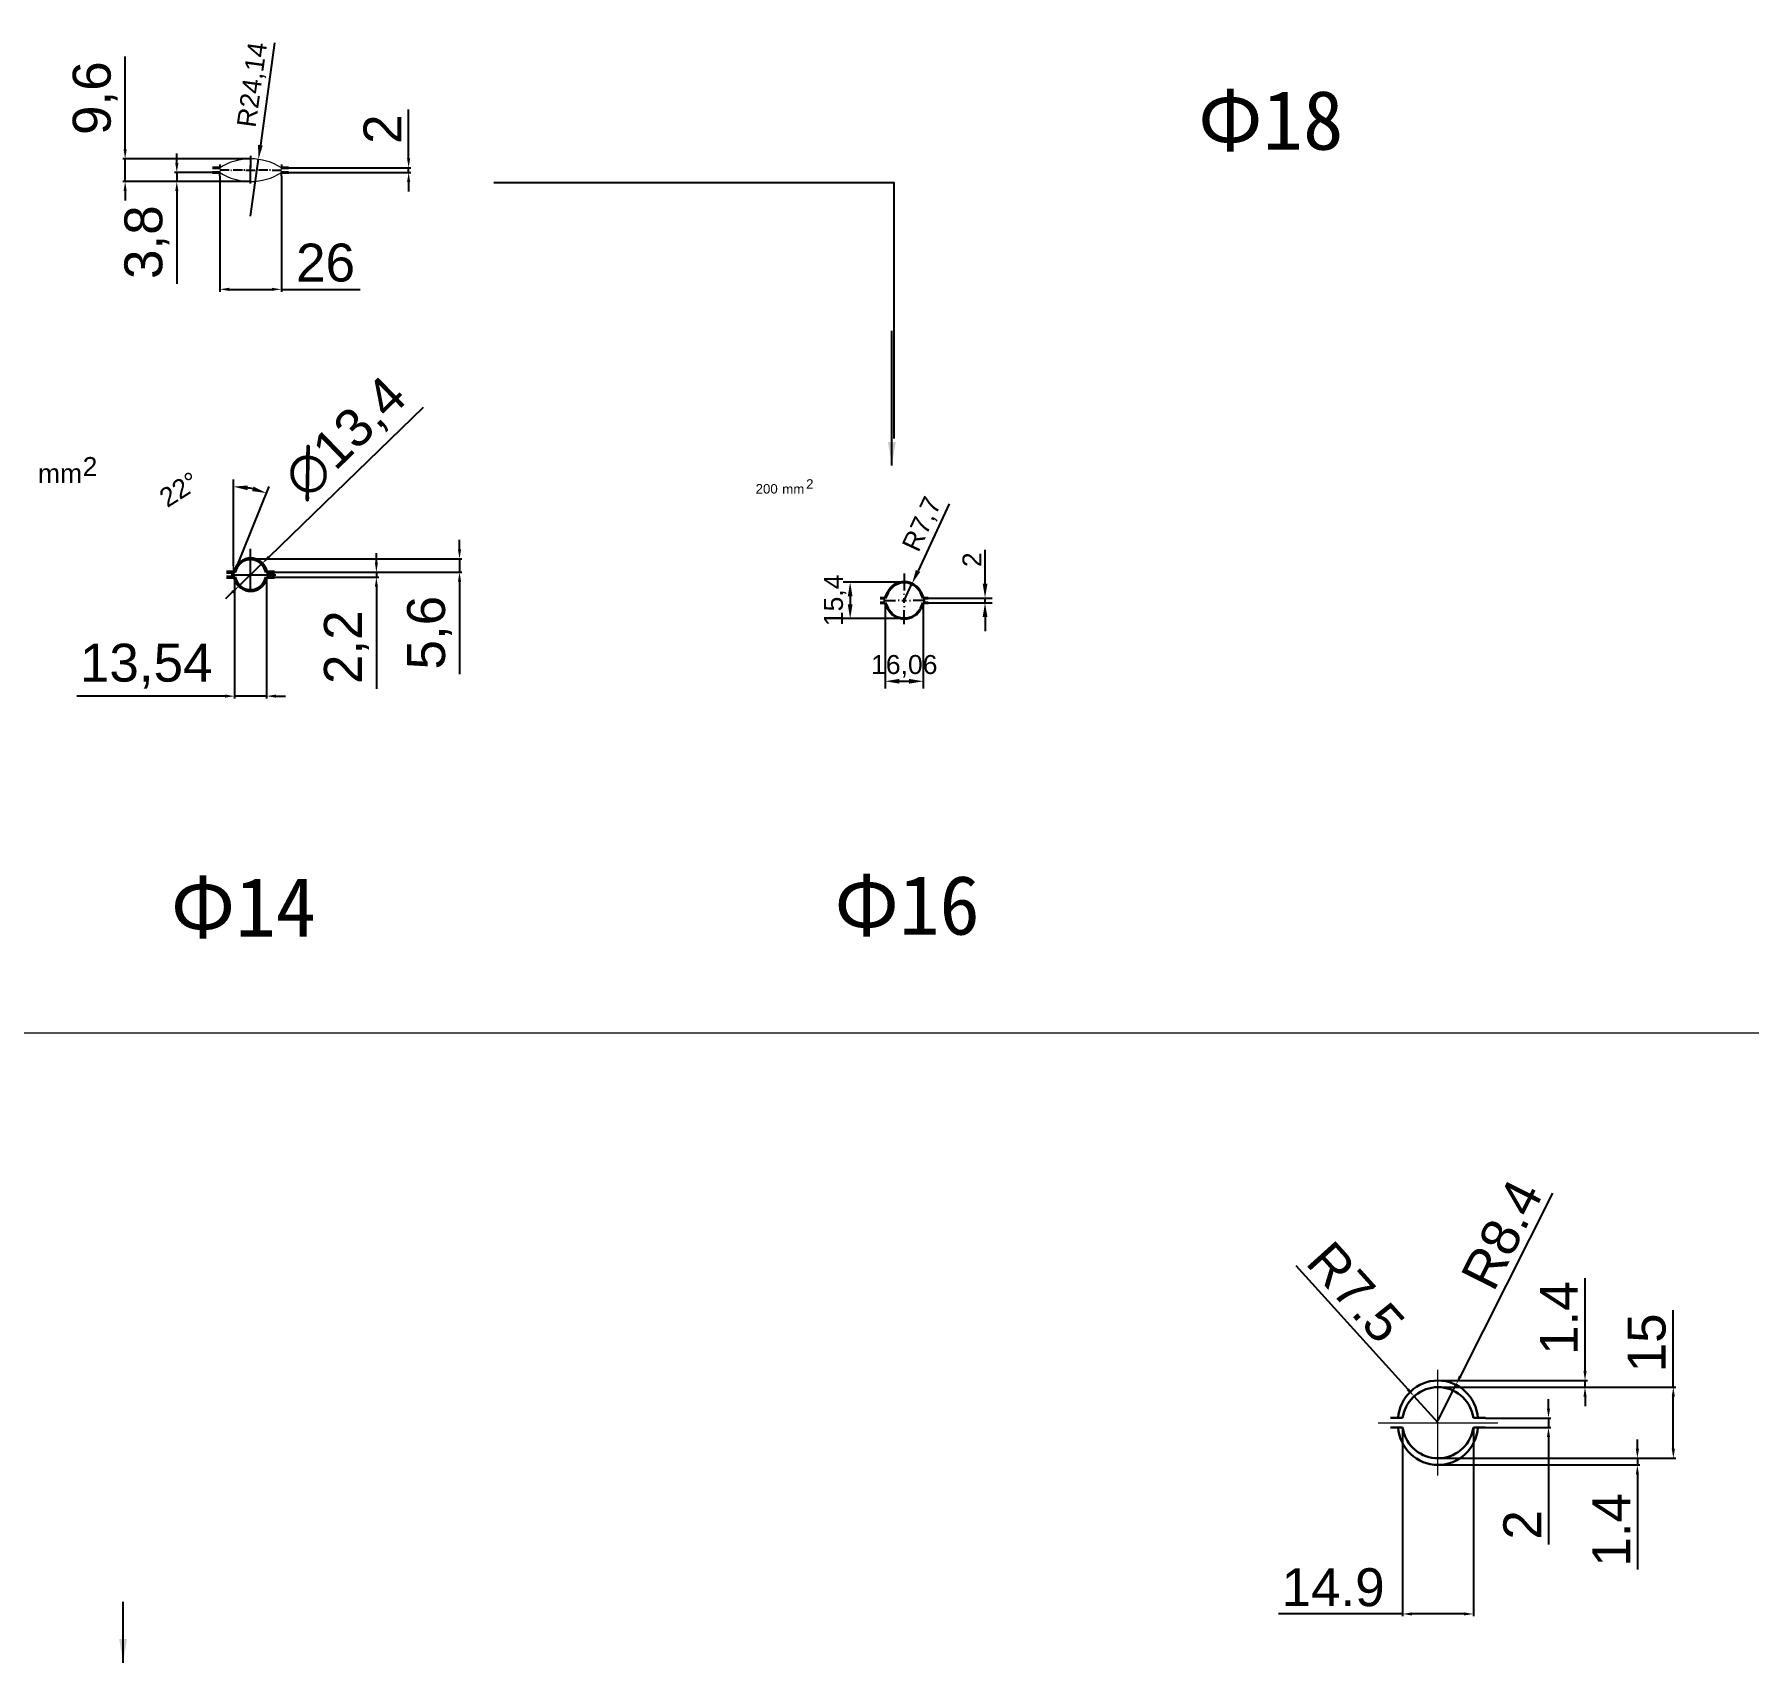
# Model space of a CAD drawing. Header units: millimetres. Extents: x -954 to 34898, y -2134 to 12006.
# Drawn here: x 23560 to 24283, y 498 to 1185 of the extents above; entities that cross this region are included whole.
import ezdxf

# ---------------------------------------------------------------- set-up
doc = ezdxf.new("R2010")
doc.units = ezdxf.units.MM
doc.header["$LTSCALE"] = 3
for name, color, linetype, lineweight in [('Main', 1, 'Continuous', 40), ('контурная', 7, 'Continuous', 50), ('размерные', 7, 'Continuous', 25), ('тонкая', 7, 'Continuous', 20), ('тонкий', 7, 'Continuous', 20), ('图层2', 1, 'Continuous', 13), ('图层4', 250, 'Continuous', 13)]:
    doc.layers.add(name, color=color, linetype=linetype, lineweight=lineweight)
doc.layers.add('осевая', color=4, linetype='Continuous')
doc.styles.add('s1v4', font='arial.ttf', dxfattribs={"height": 4})
doc.styles.get("Standard").update_dxf_attribs({"font": 'arial.ttf'})
doc.dimstyles.new('ISO-25', dxfattribs={"dimtxt": 2.5, "dimasz": 2.5, "dimexe": 1.25, "dimexo": 0.625, "dimtad": 1, "dimtxsty": 'Standard', "dimcen": 2.5, "dimadec": 0, "dimazin": 0, "dimtfac": 1, "dimtmove": 0, "dimatfit": 3, "dimfxl": 1, "dimarcsym": 0})
doc.dimstyles.new('ISO-25$0', dxfattribs={"dimscale": 2, "dimtxt": 4, "dimasz": 3, "dimexe": 0.5, "dimexo": 0, "dimgap": 1, "dimtad": 1, "dimtxsty": 'Standard', "dimcen": 3, "dimclrd": 150, "dimclre": 150, "dimadec": 0, "dimazin": 0, "dimtfac": 1, "dimtmove": 0, "dimatfit": 3, "dimfxl": 1, "dimlwd": -1, "dimarcsym": 0})
doc.dimstyles.new('ISO-25$4', dxfattribs={"dimscale": 3, "dimtxt": 4, "dimasz": 1, "dimexe": 0, "dimexo": 1, "dimtad": 1, "dimtih": 1, "dimtoh": 1, "dimtxsty": 'Standard', "dimcen": 2, "dimclrd": 5, "dimclre": 5, "dimclrt": 3, "dimadec": 0, "dimazin": 0, "dimtfac": 1, "dimtmove": 0, "dimatfit": 3, "dimfxl": 1, "dimarcsym": 0})
doc.dimstyles.new('s2v4', dxfattribs={"dimtxt": 8, "dimasz": 6, "dimexe": 3, "dimexo": 0, "dimgap": 1.5, "dimtad": 1, "dimtxsty": 'Standard', "dimcen": 2.5, "dimadec": 0, "dimazin": 0, "dimtfac": 1, "dimtmove": 0, "dimatfit": 3, "dimfxl": 1, "dimarcsym": 0})

# ---------------------------------------------------------------- blocks, each defined once
blk = doc.blocks.new('*D1637')
at = {"layer": 'Defpoints', "color": 0, "transparency": 16777216}
for p in [(24141.9, 610.74), (24151.96, 599.61)]:
    blk.add_point(p, dxfattribs=at)
at = {"layer": '图层4', "color": 0, "lineweight": -2, "transparency": 16777216}
for p, q in [((24092.09, 665.9), (24139.22, 613.71)), ((24151.96, 599.61), (24141.9, 610.74))]:
    blk.add_line(p, q, dxfattribs=at)
at = {"layer": '图层4', "color": 0, "transparency": 16777216}
blk.add_solid([(24139.72, 614.16), (24138.73, 613.26), (24141.9, 610.74)], dxfattribs=at)
at = {"layer": '图层4', "color": 0, "lineweight": 13, "transparency": 16777216, "insert": (24117.3, 654.6), "char_height": 16, "attachment_point": 5, "rotation": 312.09093}
blk.add_mtext('R7.5', dxfattribs=at)
blk = doc.blocks.new('*D1638')
at = {"layer": 'Defpoints', "color": 0, "transparency": 16777216}
for p in [(24159.53, 615.61), (24151.96, 600.61)]:
    blk.add_point(p, dxfattribs=at)
at = {"layer": '图层4', "color": 0, "lineweight": -2, "transparency": 16777216}
for p, q in [((24200.28, 696.39), (24161.33, 619.18)), ((24151.96, 600.61), (24159.53, 615.61))]:
    blk.add_line(p, q, dxfattribs=at)
at = {"layer": '图层4', "color": 0, "transparency": 16777216}
blk.add_solid([(24160.73, 619.48), (24161.92, 618.88), (24159.53, 615.61)], dxfattribs=at)
at = {"layer": '图层4', "color": 0, "lineweight": 13, "transparency": 16777216, "insert": (24178.96, 678.93), "char_height": 16, "attachment_point": 5, "rotation": 63.22901}
blk.add_mtext('R8.4', dxfattribs=at)
blk = doc.blocks.new('*D1639')
at = {"layer": 'Defpoints', "color": 0, "transparency": 16777216}
for p in [(24151.96, 584.61), (24151.96, 581.81), (24236.02, 581.81)]:
    blk.add_point(p, dxfattribs=at)
at = {"layer": '图层4', "color": 0, "lineweight": -2, "transparency": 16777216}
for p, q in [((24236.02, 588.61), (24236.02, 592.61)), ((24151.96, 584.61), (24237.02, 584.61)), ((24151.96, 581.81), (24237.02, 581.81)), ((24236.02, 584.61), (24236.02, 581.81)), ((24236.02, 577.81), (24236.02, 537.67))]:
    blk.add_line(p, q, dxfattribs=at)
at = {"layer": '图层4', "color": 0, "transparency": 16777216}
for points in [[(24235.36, 588.61), (24236.69, 588.61), (24236.02, 584.61)], [(24235.36, 577.81), (24236.69, 577.81), (24236.02, 581.81)]]:
    blk.add_solid(points, dxfattribs=at)
at = {"layer": '图层4', "color": 0, "lineweight": 13, "transparency": 16777216, "insert": (24224.99, 554.45), "char_height": 16, "attachment_point": 5, "rotation": 90}
blk.add_mtext('1.4', dxfattribs=at)
blk = doc.blocks.new('*D1640')
at = {"layer": 'Defpoints', "color": 0, "transparency": 16777216}
for p in [(24151.96, 617.41), (24151.96, 614.61), (24213.94, 617.41)]:
    blk.add_point(p, dxfattribs=at)
at = {"layer": '图层4', "color": 0, "lineweight": -2, "transparency": 16777216}
for p, q in [((24213.94, 621.41), (24213.94, 660.52)), ((24151.96, 617.41), (24214.94, 617.41)), ((24151.96, 614.61), (24214.94, 614.61)), ((24213.94, 614.61), (24213.94, 617.41)), ((24213.94, 610.61), (24213.94, 606.61))]:
    blk.add_line(p, q, dxfattribs=at)
at = {"layer": '图层4', "color": 0, "transparency": 16777216}
for points in [[(24213.28, 621.41), (24214.61, 621.41), (24213.94, 617.41)], [(24213.28, 610.61), (24214.61, 610.61), (24213.94, 614.61)]]:
    blk.add_solid(points, dxfattribs=at)
at = {"layer": '图层4', "color": 0, "lineweight": 13, "transparency": 16777216, "insert": (24202.91, 643.75), "char_height": 16, "attachment_point": 5, "rotation": 90}
blk.add_mtext('1.4', dxfattribs=at)
blk = doc.blocks.new('*D1641')
at = {"layer": 'Defpoints', "color": 0, "transparency": 16777216}
for p in [(24172.03, 601.61), (24198.54, 601.61), (24172.03, 597.61)]:
    blk.add_point(p, dxfattribs=at)
at = {"layer": '图层4', "color": 0, "lineweight": -2, "transparency": 16777216}
for p, q in [((24198.54, 605.61), (24198.54, 609.61)), ((24172.03, 601.61), (24199.54, 601.61)), ((24198.54, 601.61), (24198.54, 597.61)), ((24172.03, 597.61), (24199.54, 597.61)), ((24198.54, 593.61), (24198.54, 548.23))]:
    blk.add_line(p, q, dxfattribs=at)
at = {"layer": '图层4', "color": 0, "transparency": 16777216}
for points in [[(24197.87, 605.61), (24199.2, 605.61), (24198.54, 601.61)], [(24197.87, 593.61), (24199.2, 593.61), (24198.54, 597.61)]]:
    blk.add_solid(points, dxfattribs=at)
at = {"layer": '图层4', "color": 0, "lineweight": 13, "transparency": 16777216, "insert": (24187.5, 556.53), "char_height": 16, "attachment_point": 5, "rotation": 90}
blk.add_mtext('2', dxfattribs=at)
blk = doc.blocks.new('*D1642')
at = {"layer": 'Defpoints', "color": 0, "transparency": 16777216}
for p in [(24151.96, 614.61), (24251.17, 614.61), (24151.96, 584.61)]:
    blk.add_point(p, dxfattribs=at)
at = {"layer": '图层4', "color": 0, "lineweight": -2, "transparency": 16777216}
for p, q in [((24251.17, 614.61), (24251.17, 647.05)), ((24151.96, 614.61), (24252.17, 614.61)), ((24251.17, 588.61), (24251.17, 610.61)), ((24151.96, 584.61), (24252.17, 584.61))]:
    blk.add_line(p, q, dxfattribs=at)
at = {"layer": '图层4', "color": 0, "transparency": 16777216}
for points in [[(24250.51, 610.61), (24251.84, 610.61), (24251.17, 614.61)], [(24250.51, 588.61), (24251.84, 588.61), (24251.17, 584.61)]]:
    blk.add_solid(points, dxfattribs=at)
at = {"layer": '图层4', "color": 0, "lineweight": 13, "transparency": 16777216, "insert": (24240, 633.28), "char_height": 16, "attachment_point": 5, "rotation": 90}
blk.add_mtext('15', dxfattribs=at)
blk = doc.blocks.new('*D1643')
at = {"layer": 'Defpoints', "color": 0, "transparency": 16777216}
for p in [(24137.06, 597.61), (24166.86, 597.61), (24166.86, 518.98)]:
    blk.add_point(p, dxfattribs=at)
at = {"layer": '图层4', "color": 0, "lineweight": -2, "transparency": 16777216}
for p, q in [((24137.06, 597.61), (24137.06, 517.98)), ((24166.86, 597.61), (24166.86, 517.98)), ((24137.06, 518.98), (24084.68, 518.98)), ((24162.86, 518.98), (24141.06, 518.98))]:
    blk.add_line(p, q, dxfattribs=at)
at = {"layer": '图层4', "color": 0, "transparency": 16777216}
for points in [[(24141.06, 519.64), (24141.06, 518.31), (24137.06, 518.98)], [(24162.86, 519.64), (24162.86, 518.31), (24166.86, 518.98)]]:
    blk.add_solid(points, dxfattribs=at)
at = {"layer": '图层4', "color": 0, "lineweight": 13, "transparency": 16777216, "insert": (24107.73, 530.14), "char_height": 16, "attachment_point": 5}
blk.add_mtext('14.9', dxfattribs=at)
blk = doc.blocks.new('*D2507')
at = {"layer": 'Defpoints', "color": 0, "transparency": 16777216}
for p in [(23638.34, 1125.28), (23664.34, 1125.28), (23664.34, 1077.62)]:
    blk.add_point(p, dxfattribs=at)
at = {"layer": '图层4', "color": 0, "lineweight": -2, "transparency": 16777216}
for p, q in [((23638.34, 1125.28), (23638.34, 1076.62)), ((23664.34, 1125.28), (23664.34, 1076.62)), ((23642.34, 1077.62), (23660.34, 1077.62)), ((23664.34, 1077.62), (23697.53, 1077.62))]:
    blk.add_line(p, q, dxfattribs=at)
at = {"layer": '图层4', "color": 0, "transparency": 16777216}
for points in [[(23642.34, 1078.29), (23642.34, 1076.96), (23638.34, 1077.62)], [(23660.34, 1078.29), (23660.34, 1076.96), (23664.34, 1077.62)]]:
    blk.add_solid(points, dxfattribs=at)
at = {"layer": '图层4', "color": 0, "lineweight": 13, "transparency": 16777216, "insert": (23682.94, 1088.79), "char_height": 16, "attachment_point": 5}
blk.add_mtext('26', dxfattribs=at)
blk = doc.blocks.new('*D2527')
at = {"layer": 'Defpoints', "color": 0, "transparency": 16777216}
for p in [(23620.24, 1123.08), (23635.35, 1126.88), (23651.34, 1123.08)]:
    blk.add_point(p, dxfattribs=at)
at = {"layer": '图层4', "color": 0, "lineweight": -2, "transparency": 16777216}
for p, q in [((23620.24, 1130.88), (23620.24, 1134.88)), ((23635.35, 1126.88), (23619.24, 1126.88)), ((23651.34, 1123.08), (23619.24, 1123.08)), ((23620.24, 1126.88), (23620.24, 1123.08)), ((23620.24, 1119.08), (23620.24, 1079.93))]:
    blk.add_line(p, q, dxfattribs=at)
at = {"layer": '图层4', "color": 0, "transparency": 16777216}
for points in [[(23619.57, 1130.88), (23620.91, 1130.88), (23620.24, 1126.88)], [(23619.57, 1119.08), (23620.91, 1119.08), (23620.24, 1123.08)]]:
    blk.add_solid(points, dxfattribs=at)
at = {"layer": '图层4', "color": 0, "lineweight": 13, "transparency": 16777216, "insert": (23607.62, 1097.51), "char_height": 16, "attachment_point": 5, "rotation": 90}
blk.add_mtext('3,8', dxfattribs=at)
blk = doc.blocks.new('*D2528')
at = {"layer": 'Defpoints', "color": 0, "transparency": 16777216}
for p in [(23654.65, 1132.45), (23651.34, 1108.54)]:
    blk.add_point(p, dxfattribs=at)
at = {"layer": 'размерные', "color": 0, "lineweight": -2, "transparency": 16777216}
for p, q in [((23661.46, 1181.6), (23655.47, 1138.4)), ((23651.34, 1108.54), (23654.65, 1132.45))]:
    blk.add_line(p, q, dxfattribs=at)
at = {"layer": 'размерные', "color": 0, "transparency": 16777216}
blk.add_solid([(23654.48, 1138.53), (23656.47, 1138.26), (23654.65, 1132.45)], dxfattribs=at)
at = {"layer": 'размерные', "color": 0, "transparency": 16777216, "insert": (23652.63, 1163.84), "char_height": 8, "attachment_point": 5, "rotation": 82.119}
blk.add_mtext('R24,14', dxfattribs=at)
blk = doc.blocks.new('*D2529')
at = {"layer": 'Defpoints', "color": 0, "transparency": 16777216}
for p in [(23667.34, 1128.88), (23717.97, 1128.88), (23667.34, 1126.88)]:
    blk.add_point(p, dxfattribs=at)
at = {"layer": '图层4', "color": 0, "lineweight": -2, "transparency": 16777216}
for p, q in [((23717.97, 1132.88), (23717.97, 1153.48)), ((23667.34, 1128.88), (23718.97, 1128.88)), ((23717.97, 1126.88), (23717.97, 1128.88)), ((23667.34, 1126.88), (23718.97, 1126.88)), ((23717.97, 1122.88), (23717.97, 1118.88))]:
    blk.add_line(p, q, dxfattribs=at)
at = {"layer": '图层4', "color": 0, "transparency": 16777216}
for points in [[(23717.3, 1132.88), (23718.64, 1132.88), (23717.97, 1128.88)], [(23717.3, 1122.88), (23718.64, 1122.88), (23717.97, 1126.88)]]:
    blk.add_solid(points, dxfattribs=at)
at = {"layer": '图层4', "color": 0, "lineweight": 13, "transparency": 16777216, "insert": (23706.94, 1145.18), "char_height": 16, "attachment_point": 5, "rotation": 90}
blk.add_mtext('2', dxfattribs=at)
blk = doc.blocks.new('*D2530')
at = {"layer": 'Defpoints', "color": 0, "transparency": 16777216}
for p in [(23598.45, 1132.68), (23651.34, 1132.68), (23651.34, 1123.08)]:
    blk.add_point(p, dxfattribs=at)
at = {"layer": '图层4', "color": 0, "lineweight": -2, "transparency": 16777216}
for p, q in [((23598.45, 1136.68), (23598.45, 1175.8)), ((23651.34, 1132.68), (23597.45, 1132.68)), ((23598.45, 1123.08), (23598.45, 1132.68)), ((23651.34, 1123.08), (23597.45, 1123.08)), ((23598.45, 1119.08), (23598.45, 1115.08))]:
    blk.add_line(p, q, dxfattribs=at)
at = {"layer": '图层4', "color": 0, "transparency": 16777216}
for points in [[(23597.78, 1136.68), (23599.12, 1136.68), (23598.45, 1132.68)], [(23597.78, 1119.08), (23599.12, 1119.08), (23598.45, 1123.08)]]:
    blk.add_solid(points, dxfattribs=at)
at = {"layer": '图层4', "color": 0, "lineweight": 13, "transparency": 16777216, "insert": (23585.84, 1158.24), "char_height": 16, "attachment_point": 5, "rotation": 90}
blk.add_mtext('9,6', dxfattribs=at)
blk = doc.blocks.new('*D2508')
at = {"layer": 'Defpoints', "color": 0, "transparency": 16777216}
for p in [(23651.33, 963.98), (23661.47, 958.38), (23739.43, 958.38)]:
    blk.add_point(p, dxfattribs=at)
at = {"layer": '图层4', "color": 0, "lineweight": -2, "transparency": 16777216}
for p, q in [((23739.43, 967.98), (23739.43, 971.98)), ((23651.33, 963.98), (23740.43, 963.98)), ((23739.43, 963.98), (23739.43, 958.38)), ((23661.47, 958.38), (23740.43, 958.38)), ((23739.43, 954.38), (23739.43, 915.26))]:
    blk.add_line(p, q, dxfattribs=at)
at = {"layer": '图层4', "color": 0, "transparency": 16777216}
for points in [[(23738.77, 967.98), (23740.1, 967.98), (23739.43, 963.98)], [(23738.77, 954.38), (23740.1, 954.38), (23739.43, 958.38)]]:
    blk.add_solid(points, dxfattribs=at)
at = {"layer": '图层4', "color": 0, "lineweight": 13, "transparency": 16777216, "insert": (23726.82, 932.82), "char_height": 16, "attachment_point": 5, "rotation": 90}
blk.add_mtext('5,6', dxfattribs=at)
blk = doc.blocks.new('*D2531')
at = {"layer": 'Defpoints', "color": 0, "transparency": 16777216}
for p in [(23661.47, 958.38), (23661.47, 956.18), (23704.37, 956.18)]:
    blk.add_point(p, dxfattribs=at)
at = {"layer": '图层4', "color": 0, "lineweight": -2, "transparency": 16777216}
for p, q in [((23704.37, 962.38), (23704.37, 966.38)), ((23661.47, 958.38), (23705.37, 958.38)), ((23661.47, 956.18), (23705.37, 956.18)), ((23704.37, 958.38), (23704.37, 956.18)), ((23704.37, 952.18), (23704.37, 909.07))]:
    blk.add_line(p, q, dxfattribs=at)
at = {"layer": '图层4', "color": 0, "transparency": 16777216}
for points in [[(23703.71, 962.38), (23705.04, 962.38), (23704.37, 958.38)], [(23703.71, 952.18), (23705.04, 952.18), (23704.37, 956.18)]]:
    blk.add_solid(points, dxfattribs=at)
at = {"layer": '图层4', "color": 0, "lineweight": 13, "transparency": 16777216, "insert": (23691.76, 926.69), "char_height": 16, "attachment_point": 5, "rotation": 90}
blk.add_mtext('2,2', dxfattribs=at)
blk = doc.blocks.new('*D2509')
at = {"layer": 'Defpoints', "color": 0, "transparency": 16777216}
for p in [(23644.56, 956.18), (23658.1, 956.18), (23644.56, 906.06)]:
    blk.add_point(p, dxfattribs=at)
at = {"layer": '图层4', "color": 0, "lineweight": -2, "transparency": 16777216}
for p, q in [((23644.56, 956.18), (23644.56, 905.06)), ((23658.1, 956.18), (23658.1, 905.06)), ((23640.56, 906.06), (23578.14, 906.06)), ((23658.1, 906.06), (23644.56, 906.06)), ((23662.1, 906.06), (23666.1, 906.06))]:
    blk.add_line(p, q, dxfattribs=at)
at = {"layer": '图层4', "color": 0, "transparency": 16777216}
for points in [[(23640.56, 906.73), (23640.56, 905.4), (23644.56, 906.06)], [(23662.1, 906.73), (23662.1, 905.4), (23658.1, 906.06)]]:
    blk.add_solid(points, dxfattribs=at)
at = {"layer": '图层4', "color": 0, "lineweight": 13, "transparency": 16777216, "insert": (23607.35, 918.68), "char_height": 16, "attachment_point": 5}
blk.add_mtext('13,54', dxfattribs=at)
blk = doc.blocks.new('*D2510')
at = {"layer": 'Defpoints', "color": 0, "transparency": 16777216}
for p in [(23656.15, 961.94), (23646.52, 952.62)]:
    blk.add_point(p, dxfattribs=at)
at = {"layer": '图层4', "color": 0, "lineweight": -2, "transparency": 16777216}
for p, q in [((23724.17, 1027.73), (23659.02, 964.72)), ((23646.52, 952.62), (23656.15, 961.94)), ((23643.64, 949.84), (23640.77, 947.06))]:
    blk.add_line(p, q, dxfattribs=at)
at = {"layer": '图层4', "color": 0, "transparency": 16777216}
for points in [[(23658.56, 965.2), (23659.49, 964.24), (23656.15, 961.94)], [(23643.18, 950.32), (23644.1, 949.36), (23646.52, 952.62)]]:
    blk.add_solid(points, dxfattribs=at)
at = {"layer": '图层4', "color": 0, "lineweight": 13, "transparency": 16777216, "insert": (23691.89, 1014.43), "char_height": 16, "attachment_point": 5, "rotation": 44.04564}
blk.add_mtext('∅13,4', dxfattribs=at)
blk = doc.blocks.new('*D2511')
at = {"layer": 'Defpoints', "color": 0, "transparency": 16777216}
for p in [(23653.51, 993.19), (23644.12, 961.06), (23644.12, 957.28), (23644.12, 957.28), (23644.49, 958.21)]:
    blk.add_point(p, dxfattribs=at)
at = {"layer": 'тонкий', "color": 0, "lineweight": -2, "transparency": 16777216}
for p, q in [((23644.12, 961.06), (23644.12, 997.4)), ((23644.49, 958.21), (23659.14, 994.48))]:
    blk.add_line(p, q, dxfattribs=at)
blk.add_arc((23644.12, 957.28), 37.12, 77.27175, 80.72825, dxfattribs=at)
at = {"layer": 'тонкий', "color": 0, "transparency": 16777216}
for points in [[(23650.02, 992.92), (23650.18, 994.91), (23644.12, 994.4)], [(23652.59, 994.44), (23652, 992.53), (23658.02, 991.7)]]:
    blk.add_solid(points, dxfattribs=at)
at = {"layer": 'тонкий', "color": 0, "transparency": 16777216, "insert": (23621.2, 993.24), "char_height": 8, "attachment_point": 5, "rotation": 32.5101}
blk.add_mtext('22°', dxfattribs=at)
blk = doc.blocks.new('*D2541')
at = {"layer": 'Defpoints', "color": 0, "transparency": 16777216}
for p in [(23937.08, 947.44), (23960.99, 947.44), (23937.08, 945.44)]:
    blk.add_point(p, dxfattribs=at)
at = {"layer": 'тонкий', "color": 0, "lineweight": -2, "transparency": 16777216}
for p, q in [((23960.99, 953.44), (23960.99, 967.74)), ((23937.08, 947.44), (23963.99, 947.44)), ((23960.99, 945.44), (23960.99, 947.44)), ((23937.08, 945.44), (23963.99, 945.44)), ((23960.99, 939.44), (23960.99, 933.44))]:
    blk.add_line(p, q, dxfattribs=at)
at = {"layer": 'тонкий', "color": 0, "transparency": 16777216}
for points in [[(23959.99, 953.44), (23961.99, 953.44), (23960.99, 947.44)], [(23959.99, 939.44), (23961.99, 939.44), (23960.99, 945.44)]]:
    blk.add_solid(points, dxfattribs=at)
at = {"layer": 'тонкий', "color": 0, "transparency": 16777216, "insert": (23955.47, 963.59), "char_height": 8, "attachment_point": 5, "rotation": 90}
blk.add_mtext('2', dxfattribs=at)
blk = doc.blocks.new('*D2542')
at = {"layer": 'Defpoints', "color": 0, "transparency": 16777216}
for p in [(23918.91, 945.44), (23934.97, 945.42), (23934.97, 912.33)]:
    blk.add_point(p, dxfattribs=at)
at = {"layer": 'тонкий', "color": 0, "lineweight": -2, "transparency": 16777216}
for p, q in [((23918.91, 945.44), (23918.91, 909.33)), ((23934.97, 945.42), (23934.97, 909.33)), ((23924.91, 912.33), (23928.97, 912.33))]:
    blk.add_line(p, q, dxfattribs=at)
at = {"layer": 'тонкий', "color": 0, "transparency": 16777216}
for points in [[(23924.91, 913.33), (23924.91, 911.33), (23918.91, 912.33)], [(23928.97, 913.33), (23928.97, 911.33), (23934.97, 912.33)]]:
    blk.add_solid(points, dxfattribs=at)
at = {"layer": 'тонкий', "color": 0, "transparency": 16777216, "insert": (23926.94, 918.64), "char_height": 8, "attachment_point": 5}
blk.add_mtext('16,06', dxfattribs=at)
blk = doc.blocks.new('*D2543')
at = {"layer": 'Defpoints', "color": 0, "transparency": 16777216}
for p in [(23926.94, 954.14), (23904.12, 938.74), (23926.94, 938.74)]:
    blk.add_point(p, dxfattribs=at)
at = {"layer": 'тонкий', "color": 0, "lineweight": -2, "transparency": 16777216}
for p, q in [((23926.94, 954.14), (23901.12, 954.14)), ((23904.12, 948.14), (23904.12, 944.74)), ((23926.94, 938.74), (23901.12, 938.74))]:
    blk.add_line(p, q, dxfattribs=at)
at = {"layer": 'тонкий', "color": 0, "transparency": 16777216}
for points in [[(23903.12, 948.14), (23905.12, 948.14), (23904.12, 954.14)], [(23903.12, 944.74), (23905.12, 944.74), (23904.12, 938.74)]]:
    blk.add_solid(points, dxfattribs=at)
at = {"layer": 'тонкий', "color": 0, "transparency": 16777216, "insert": (23897.82, 946.44), "char_height": 8, "attachment_point": 5, "rotation": 90}
blk.add_mtext('15,4', dxfattribs=at)
blk = doc.blocks.new('*D2544')
at = {"layer": 'Defpoints', "color": 0, "transparency": 16777216}
for p in [(23930.19, 953.42), (23926.94, 946.44)]:
    blk.add_point(p, dxfattribs=at)
at = {"layer": 'тонкий', "color": 0, "lineweight": -2, "transparency": 16777216}
for p, q in [((23945.92, 987.15), (23932.73, 958.86)), ((23926.94, 946.44), (23930.19, 953.42))]:
    blk.add_line(p, q, dxfattribs=at)
at = {"layer": 'тонкий', "color": 0, "transparency": 16777216}
blk.add_solid([(23931.82, 959.28), (23933.63, 958.44), (23930.19, 953.42)], dxfattribs=at)
at = {"layer": 'тонкий', "color": 0, "transparency": 16777216, "insert": (23934.89, 978.38), "char_height": 8, "attachment_point": 5, "rotation": 65.00059}
blk.add_mtext('R7,7', dxfattribs=at)

msp = doc.modelspace()

# ---------------------------------------------------------------- linework, layer by layer
at = {"color": 3, "linetype": 'ByBlock'}
for p, q in [((23642.261, 1127.882), (23638.308, 1127.882)), ((23642.946, 1127.882), (23643.318, 1127.882)), ((23647.971, 1127.882), (23644.018, 1127.882)), ((23648.85, 1127.882), (23648.477, 1127.882)), ((23649.356, 1127.882), (23653.309, 1127.882)), ((23651.332, 1133.92), (23651.332, 1129.967)), ((23651.332, 1133.72), (23651.332, 1129.767)), ((23651.332, 1125.905), (23651.332, 1129.858)), ((23651.332, 1129.624), (23651.332, 1129.251)), ((23651.332, 1129.424), (23651.332, 1129.051)), ((23651.345, 1133.47), (23651.345, 1129.516)), ((23653.814, 1127.882), (23654.187, 1127.882)), ((23658.646, 1127.882), (23654.693, 1127.882)), ((23659.719, 1127.882), (23659.346, 1127.882)), ((23660.403, 1127.882), (23664.356, 1127.882)), ((23651.345, 1122.294), (23651.345, 1126.247)), ((23926.936, 957.808), (23926.936, 950.541)), ((23926.936, 948.852), (23926.936, 949.255)), ((23926.936, 945.443), (23926.936, 947.439)), ((23918.178, 946.441), (23923.198, 946.441)), ((23924.787, 946.441), (23924.384, 946.441)), ((23925.938, 946.441), (23927.934, 946.441)), ((23926.936, 944.03), (23926.936, 943.628)), ((23926.936, 936.456), (23926.936, 942.341)), ((23929.189, 946.441), (23929.591, 946.441)), ((23935.695, 946.441), (23930.674, 946.441))]:
    msp.add_line(p, q, dxfattribs=at)
at = {"lineweight": 13}
msp.add_lwpolyline([(22300.156, 2864.989), (25552.141, 2864.989), (25552.141, 763.885), (22300.156, 763.885)], close=True, dxfattribs=at)
at = {"layer": 'Main'}
for p, q in [((23638.651, 1128.881), (23635.352, 1128.881)), ((23664.038, 1128.881), (23667.337, 1128.881)), ((23638.651, 1126.882), (23635.352, 1126.882)), ((23664.038, 1126.882), (23667.337, 1126.882)), ((23918.907, 947.441), (23916.792, 947.441)), ((23918.907, 947.441), (23920.009, 949.803)), ((23934.965, 947.441), (23933.864, 949.803)), ((23934.965, 947.441), (23937.081, 947.441)), ((23918.907, 945.441), (23916.792, 945.441)), ((23918.907, 945.441), (23920.009, 943.08)), ((23934.965, 945.441), (23933.864, 943.08)), ((23934.965, 945.441), (23937.081, 945.441))]:
    msp.add_line(p, q, dxfattribs=at)
for start, end in [(25.883466, 154.116534), (205.883466, 334.116534)]:
    msp.add_arc((23926.936, 946.441), 7.7, start, end, dxfattribs=at)
at = {"layer": 'контурная'}
for p, q in [((23644.454, 958.382), (23641.191, 958.382)), ((23644.561, 958.382), (23641.191, 958.382)), ((23644.454, 956.182), (23641.191, 956.182)), ((23644.561, 956.182), (23641.191, 956.182)), ((23644.561, 958.382), (23644.994, 959.454)), ((23644.561, 956.182), (23644.994, 955.109)), ((23658.104, 958.382), (23657.67, 959.454)), ((23658.104, 956.182), (23657.67, 955.109)), ((23658.104, 958.382), (23661.474, 958.382)), ((23658.104, 956.182), (23661.474, 956.182)), ((23658.21, 958.382), (23661.474, 958.382)), ((23658.21, 958.382), (23661.474, 958.382)), ((23658.21, 956.182), (23661.474, 956.182)), ((23658.21, 956.182), (23661.474, 956.182))]:
    msp.add_line(p, q, dxfattribs=at)
for start, end in [(90, 161.080564), (18.919436, 90), (198.919436, 270), (270, 341.080564)]:
    msp.add_arc((23651.332, 957.282), 6.7, start, end, dxfattribs=at)
at = {"layer": 'осевая'}
for p, q in [((23651.332, 950.582), (23651.332, 968.228)), ((23643.209, 957.282), (23661.953, 957.282))]:
    msp.add_line(p, q, dxfattribs=at)
at = {"layer": 'размерные'}
for p, q in [((23638.34, 1130.232), (23638.34, 1128.881)), ((23664.345, 1130.232), (23664.345, 1128.881)), ((23638.34, 1125.532), (23638.34, 1126.882)), ((23664.345, 1125.532), (23664.345, 1126.882))]:
    msp.add_line(p, q, dxfattribs=at)
msp.add_lwpolyline([(23753.839, 1122.647), (23922.534, 1122.647), (23922.534, 1014.746)], dxfattribs=at)
at = {"layer": 'тонкая'}
for p, q in [((23644.116, 957.282), (23644.116, 961.063)), ((23644.116, 957.282), (23644.493, 958.213)), ((23644.116, 957.282), (23644.493, 956.351)), ((23658.548, 957.282), (23658.172, 958.213)), ((23658.548, 957.282), (23658.172, 956.351))]:
    msp.add_line(p, q, dxfattribs=at)
for centre, start, end in [((23651.342, 1108.543), 57.409259, 122.590741), ((23651.342, 1147.221), 237.409259, 302.590741)]:
    msp.add_arc(centre, 24.139, start, end, dxfattribs=at)
at = {"layer": '图层2', "lineweight": 13, "ltscale": 3}
for p, q in [((24151.959, 577.326), (24151.959, 621.899)), ((24126.712, 599.612), (24177.206, 599.612))]:
    msp.add_line(p, q, dxfattribs=at)
at = {"layer": '图层2', "color": 0, "lineweight": 30}
for p, q in [((24131.885, 601.612), (24137.059, 601.612)), ((24137.059, 601.612), (24137.259, 602.597)), ((24166.859, 601.612), (24166.659, 602.597)), ((24166.859, 601.612), (24172.033, 601.612)), ((24131.885, 597.612), (24137.059, 597.612)), ((24137.059, 597.612), (24137.259, 596.627)), ((24166.859, 597.612), (24166.659, 596.627)), ((24166.859, 597.612), (24172.033, 597.612))]:
    msp.add_line(p, q, dxfattribs=at)
for centre, radius, start, end in [((24151.959, 600.612), 16.8, 3.41248, 176.58752), ((24151.959, 599.612), 15, 11.478054, 168.521946), ((24151.959, 598.612), 16.8, 183.41248, 356.58752), ((24151.959, 599.612), 15, 191.478054, 348.521946)]:
    msp.add_arc(centre, radius, start, end, dxfattribs=at)

# ---------------------------------------------------------------- texts
at = {"lineweight": 13, "char_height": 25, "width": 145.88889, "attachment_point": 1}
for s, insert in [('{\\fSimSun|b0|i0|c134|p54;\\C1;Φ1\\fSimSun|b0|i0|c0|p54;8}', (24050.739, 1161.512)), ('{\\fSimSun|b0|i0|c134|p54;\\C1;Φ16}', (23897.438, 830.455)), ('{\\fSimSun|b0|i0|c134|p54;\\C1;Φ1\\fSimSun|b0|i0|c0|p54;4}', (23617.629, 829.629))]:
    msp.add_mtext(s, dxfattribs=dict(at, insert=insert))
at = {"layer": 'тонкая', "style": 's1v4'}
for s, height, p in [('2', 8, (23580.534, 998.881)), ('mm', 8, (23561.699, 995.97)), ('2', 4, (23885.56, 993.533)), ('200', 4, (23864.263, 991.489)), ('mm', 4, (23875.49, 991.388))]:
    msp.add_text(s, height=height, dxfattribs=at).set_placement(p)

# ---------------------------------------------------------------- dimensions: what is measured, and where the dimension line sits
at = {"layer": 'размерные'}
dim = msp.add_radius_dim(center=(23651.342, 1108.543), mpoint=(23654.652, 1132.454), dimstyle='s2v4', dxfattribs=at)
dim.commit()
dim.dimension.update_dxf_attribs({"geometry": '*D2528', "text_midpoint": (23652.629, 1163.838)})
at = {"layer": 'тонкий'}
dim = msp.add_angular_dim_2l(base=(23653.515, 993.19), line1=((23644.116, 957.282), (23644.116, 961.063)), line2=((23644.116, 957.282), (23644.493, 958.213)), dimstyle='s2v4', dxfattribs=at)
dim.commit()
dim.dimension.update_dxf_attribs({"geometry": '*D2511', "text_midpoint": (23624.167, 988.583), "dimtype": 162})
dim = msp.add_radius_dim(center=(23926.936, 946.441), mpoint=(23930.19, 953.42), dimstyle='s2v4', dxfattribs=at)
dim.commit()
dim.dimension.update_dxf_attribs({"geometry": '*D2544', "text_midpoint": (23934.889, 978.383)})
for base, p1, p2, picture, middle in [((23960.99, 947.441), (23937.081, 945.441), (23937.081, 947.441), '*D2541', (23960.99, 963.591)), ((23904.124, 938.741), (23926.936, 954.141), (23926.936, 938.741), '*D2543', (23904.124, 946.441))]:
    dim = msp.add_linear_dim(base=base, p1=p1, p2=p2, angle=90, dimstyle='s2v4', dxfattribs=at)
    dim.commit()
    dim.dimension.update_dxf_attribs({"geometry": picture, "text_midpoint": middle, "dimtype": 160})
dim = msp.add_linear_dim(base=(23934.97, 912.334), p1=(23918.907, 945.441), p2=(23934.97, 945.421), dimstyle='s2v4', dxfattribs=at)
dim.commit()
dim.dimension.update_dxf_attribs({"geometry": '*D2542', "text_midpoint": (23926.939, 912.334), "dimtype": 160})
at = {"layer": '图层4', "color": 0, "lineweight": 13}
dim = msp.add_linear_dim(base=(23598.451, 1132.682), p1=(23651.342, 1123.081), p2=(23651.345, 1132.682), angle=90, dimstyle='ISO-25$0', override={"dimscale": 1, "dimtxt": 16, "dimasz": 4, "dimexe": 1, "dimgap": 3, "dimcen": 2.5, "dimclrd": 0, "dimclre": 0, "dimlwd": 65534}, dxfattribs=at)
dim.commit()
dim.dimension.update_dxf_attribs({"geometry": '*D2530', "text_midpoint": (23585.836, 1158.242)})
for base, p1, p2, picture, middle in [((23717.969, 1128.881), (23667.337, 1126.882), (23667.337, 1128.881), '*D2529', (23717.969, 1145.18)), ((23620.239, 1123.081), (23635.352, 1126.882), (23651.342, 1123.081), '*D2527', (23620.239, 1097.506)), ((23739.433, 958.382), (23651.332, 963.982), (23661.474, 958.382), '*D2508', (23739.433, 932.822)), ((23704.373, 956.182), (23661.474, 958.382), (23661.474, 956.182), '*D2531', (23704.373, 926.694))]:
    dim = msp.add_linear_dim(base=base, p1=p1, p2=p2, angle=90, dimstyle='ISO-25$0', override={"dimscale": 1, "dimtxt": 16, "dimasz": 4, "dimexe": 1, "dimgap": 3, "dimcen": 2.5, "dimclrd": 0, "dimclre": 0, "dimlwd": 65534}, dxfattribs=at)
    dim.commit()
    dim.dimension.update_dxf_attribs({"geometry": picture, "text_midpoint": middle, "dimtype": 160})
for base, p1, p2, picture, middle in [((23664.3445, 1077.6224), (23638.3399, 1125.2817), (23664.3445, 1125.2817), '*D2507', (23682.9352, 1077.6224)), ((23644.561, 906.064), (23658.104, 956.182), (23644.561, 956.182), '*D2509', (23607.351, 906.064))]:
    dim = msp.add_linear_dim(base=base, p1=p1, p2=p2, dimstyle='ISO-25$0', override={"dimscale": 1, "dimtxt": 16, "dimasz": 4, "dimexe": 1, "dimgap": 3, "dimcen": 2.5, "dimclrd": 0, "dimclre": 0, "dimlwd": 65534}, dxfattribs=at)
    dim.commit()
    dim.dimension.update_dxf_attribs({"geometry": picture, "text_midpoint": middle, "dimtype": 160})
dim = msp.add_diameter_dim_2p(p1=(23646.516, 952.624), p2=(23656.148, 961.94), dimstyle='ISO-25', override={"dimtxt": 16, "dimasz": 4, "dimexe": 1, "dimexo": 0, "dimgap": 3}, dxfattribs=at)
dim.commit()
dim.dimension.update_dxf_attribs({"geometry": '*D2510', "text_midpoint": (23700.843, 1005.17), "dimtype": 163})
for center, mpoint, text, picture, middle in [((24151.959, 600.612), (24159.526, 615.612), 'R8.4', '*D1638', (24188.933, 673.9)), ((24151.959, 599.612), (24141.904, 610.743), 'R7.5', '*D1637', (24109.032, 647.135))]:
    dim = msp.add_radius_dim(center=center, mpoint=mpoint, text=text, dimstyle='ISO-25$4', override={"dimscale": 1, "dimtxt": 16, "dimasz": 4, "dimexe": 1, "dimexo": 0, "dimgap": 3, "dimtih": 0, "dimtoh": 0, "dimcen": 2.5, "dimclrd": 0, "dimclre": 0, "dimclrt": 0}, dxfattribs=at)
    dim.commit()
    dim.dimension.update_dxf_attribs({"geometry": picture, "text_midpoint": middle, "dimtype": 164})
for base, p1, p2, text, picture, middle in [((24213.942, 617.412), (24151.959, 614.612), (24151.959, 617.412), '1.4', '*D1640', (24213.942, 643.746)), ((24251.172, 614.612), (24151.959, 584.612), (24151.959, 614.612), '15', '*D1642', (24251.172, 633.279)), ((24198.538, 601.612), (24172.033, 597.612), (24172.033, 601.612), '2', '*D1641', (24198.538, 556.532)), ((24236.022, 581.812), (24151.959, 584.612), (24151.959, 581.812), '1.4', '*D1639', (24236.022, 554.451))]:
    dim = msp.add_linear_dim(base=base, p1=p1, p2=p2, angle=90, text=text, dimstyle='ISO-25$0', override={"dimscale": 1, "dimtxt": 16, "dimasz": 4, "dimexe": 1, "dimgap": 3, "dimcen": 2.5, "dimclrd": 0, "dimclre": 0, "dimlwd": 65534}, dxfattribs=at)
    dim.commit()
    dim.dimension.update_dxf_attribs({"geometry": picture, "text_midpoint": middle, "dimtype": 160})
dim = msp.add_linear_dim(base=(24166.859, 518.975), p1=(24137.059, 597.612), p2=(24166.859, 597.612), text='14.9', dimstyle='ISO-25$0', override={"dimscale": 1, "dimtxt": 16, "dimasz": 4, "dimexe": 1, "dimgap": 3, "dimcen": 2.5, "dimclrd": 0, "dimclre": 0, "dimlwd": 65534}, dxfattribs=at)
dim.commit()
dim.dimension.update_dxf_attribs({"geometry": '*D1643', "text_midpoint": (24107.726, 518.975), "dimtype": 160})

# ---------------------------------------------------------------- leaders
at = {"layer": '图层4', "color": 1, "lineweight": 13}
for points in [[(23921.705, 1003.258), (23921.705, 1060.106)], [(23597.583, 498.399), (23597.583, 524.071)]]:
    msp.add_leader(points, dimstyle='ISO-25', override={"dimtxt": 7, "dimasz": 10, "dimexe": 1, "dimexo": 0, "dimgap": 2.5}, dxfattribs=at)

doc.saveas('drawing.dxf')
